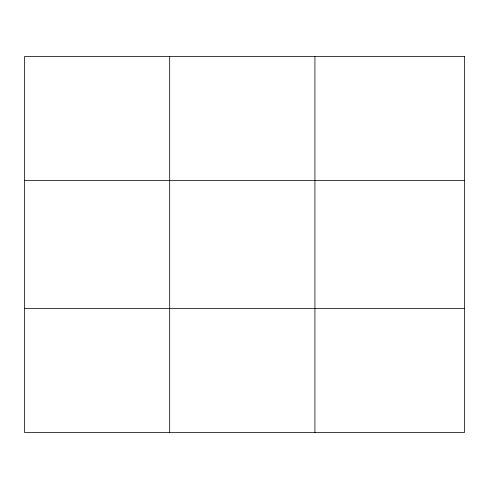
<?xml version="1.0" encoding="UTF-8"?>
<svg xmlns="http://www.w3.org/2000/svg" width="489" height="489" viewBox="0 0 489 489"><rect width="100%" height="100%" fill="white"/><g stroke="black" fill="none" stroke-linecap="round" stroke-linejoin="round"><path stroke-width="0.73" d="M169.683 56.571L169.683 432.429M314.916 56.571L314.916 432.429M24.45 180.606L464.55 180.606M24.45 308.394L464.55 308.394M464.55 56.571L464.55 432.429L24.45 432.429L24.45 56.571L464.55 56.571"/></g></svg>
